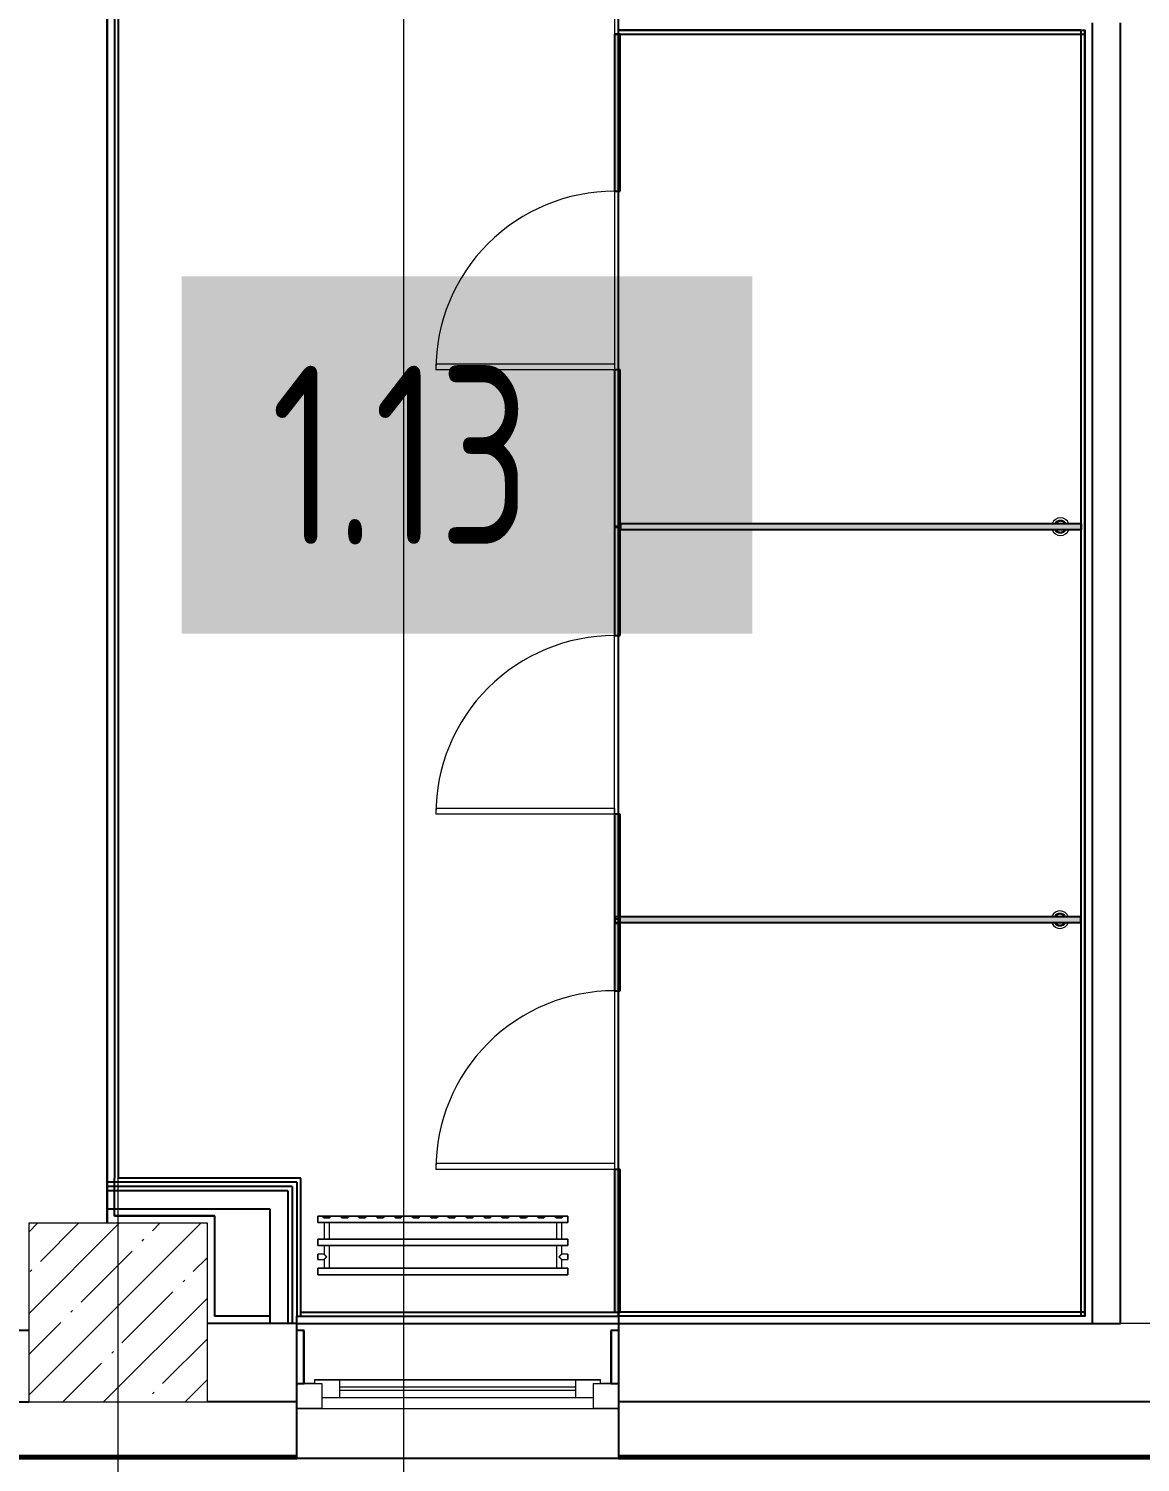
# Model space of a CAD drawing. Header units: millimetres. Extents: x 3914 to 443608, y -156176 to 78197.
# Drawn here: x 91667 to 94777, y -146382 to -142369 of the extents above; entities that cross this region are included whole.
import ezdxf

# ---------------------------------------------------------------- set-up
doc = ezdxf.new("R2010")
doc.units = ezdxf.units.MM
for name, color, linetype, lineweight in [('A-DOOR-1', 7, 'Continuous', 5), ('A-FLOR', 7, 'Continuous', 9), ('A-GENM', 7, 'Continuous', 9), ('A-GENM-1', 7, 'Continuous', 25), ('A-GLAZ', 7, 'Continuous', 9), ('A-GLAZ-1', 7, 'Continuous', 5), ('S-COLS-1', 7, 'Continuous', 5), ('Оси', 7, 'Continuous', 9)]:
    doc.layers.add(name, color=color, linetype=linetype, lineweight=lineweight)
doc.layers.add('M-EQPM-1', color=7, linetype='Continuous', lineweight=9, true_color=0xb2b2b2)
doc.styles.add('СПДС', font='ГОСТ тип А.ttf', dxfattribs={"width": 0.9})

# ---------------------------------------------------------------- blocks, each defined once
blk = doc.blocks.new('BSC_Колонна _Прямоугольная - 500х500-V12-Объем проектирования 1 этажа')
at = {"layer": 'S-COLS-1'}
h = blk.add_hatch(dxfattribs=at)
h.set_pattern_fill('FP_16', color=256, style=0, pattern_type=2)
h.set_pattern_definition([(45, (-65660, -150), (-114.04925, 114.04925), []), (45, (-65545.95, -150), (-114.04925, 114.04925), [201.613, -40.323, 6.706, -33.617])])
h.paths.add_polyline_path([(-250, -250), (250, -250), (250, 250), (-250, 250), (-250, -157.3)])
for p, q in [((250, 250), (-250, 250)), ((-250, 250), (-250, -250)), ((250, -250), (250, 250)), ((-250, -250), (250, -250))]:
    blk.add_line(p, q, dxfattribs=at)
blk = doc.blocks.new('120_Окно_СКБ_1Ст - 120_Окно_СКБ_1Ст 900х2500_h_-20664874-Объем проектирования 1 этажа')
at = {"layer": 'A-GLAZ'}
for p, q in [((-450, -127), (-450, -57)), ((-450, -57), (-380, -57)), ((-380, -57), (-380, -127)), ((380, -127), (380, -57)), ((380, -57), (450, -57)), ((450, -57), (450, -127)), ((380, -87), (-380, -87)), ((-380, -87), (-380, -127)), ((-330, -137), (-330, -87)), ((330, -137), (330, -87)), ((380, -127), (380, -87)), ((-380, -127), (-450, -127)), ((-380, -127), (-400, -127)), ((-400, -127), (-400, -137)), ((-400, -137), (400, -137)), ((400, -137), (-400, -137)), ((450, -127), (380, -127)), ((400, -127), (380, -127)), ((400, -137), (400, -127))]:
    blk.add_line(p, q, dxfattribs=at)
at = {"layer": 'A-GLAZ-1'}
for p, q in [((450, -57), (-450, -57)), ((-330, -107), (330, -107)), ((330, -117), (-330, -117)), ((-430, -127), (-400, -127)), ((400, -127), (430, -127))]:
    blk.add_line(p, q, dxfattribs=at)
blk = doc.blocks.new('131_Сантехническая перегородка_Дверь_ поз_4 - СД-1-30830986-Объем проектирования 1 этажа')
at = {"layer": 'A-GENM'}
for points in [[(-190, -8), (250, -8), (250, 8), (-190, 8)], [(750, 8), (750, -8), (1190, -8), (1190, 8), (1163.7, 8)]]:
    blk.add_hatch(color=256, dxfattribs=at).paths.add_polyline_path(points)
at = {"layer": 'A-DOOR-1'}
for p, q in [((266, 508), (250, 508)), ((250, 8), (250, 508)), ((266, 8), (266, 508)), ((266, 8), (250, 8))]:
    blk.add_line(p, q, dxfattribs=at)
blk.add_arc((250, 8), 500, 360, 90, dxfattribs=at)
at = {"layer": 'A-GENM-1'}
for p, q in [((250, 8), (-190, 8)), ((-190, 8), (-190, -8)), ((250, -8), (250, 8)), ((1190, 8), (750, 8)), ((750, 8), (750, -8)), ((1190, -8), (1190, 8)), ((-190, -8), (250, -8)), ((750, -8), (1190, -8))]:
    blk.add_line(p, q, dxfattribs=at)
blk = doc.blocks.new('131_Сантехническая перегородка_Дверь - СД-1-30819167-Объем проектирования 1 этажа')
at = {"layer": 'A-GENM'}
for points in [[(0, 8), (2, 7.5), (18, 7.5), (18, -8), (305.2, -8), (305.2, 8)], [(805.2, 8), (805.2, -8), (1109, -8), (1109, 8), (872.7, 8)]]:
    blk.add_hatch(color=256, dxfattribs=at).paths.add_polyline_path(points)
at = {"layer": 'A-DOOR-1'}
for p, q in [((321.2, 508), (305.2, 508)), ((305.2, 8), (305.2, 508)), ((321.2, 8), (321.2, 508)), ((321.2, 8), (305.2, 8))]:
    blk.add_line(p, q, dxfattribs=at)
blk.add_arc((305.2, 8), 500, 360, 90, dxfattribs=at)
at = {"layer": 'A-GENM-1'}
for p, q in [((305.2, 8), (0, 8)), ((0, 8), (0, -8)), ((305.2, -8), (305.2, 8)), ((1110.4, 8), (805.2, 8)), ((805.2, 8), (805.2, -8)), ((1110.4, -8), (1110.4, 8)), ((0, -8), (305.2, -8)), ((805.2, -8), (1110.4, -8))]:
    blk.add_line(p, q, dxfattribs=at)
blk = doc.blocks.new('131_Сантехническая перегородка - СП-4-30819166-Объем проектирования 1 этажа')
at = {"layer": 'A-GENM'}
blk.add_hatch(color=256, dxfattribs=at).paths.add_polyline_path([(637, 8), (41.3, 8), (41.3, -8), (1330, -8), (1330, 8)])
at = {"layer": 'A-GENM', "flags": 128}
for points in [[(111.4, 8), (111, 8.5), (110.7, 9), (110.3, 9.5), (109.9, 9.9), (109.5, 10.4), (109.1, 10.8), (108.6, 11.2), (108.2, 11.6), (107.7, 12), (107.2, 12.3), (106.7, 12.7), (106.2, 13), (105.7, 13.3), (105.2, 13.6), (104.6, 13.8), (104, 14), (103.5, 14.3), (102.9, 14.4), (102.3, 14.6), (101.7, 14.7), (101.1, 14.9), (100.6, 14.9), (100, 15), (99.4, 15.1), (98.7, 15.1), (98.1, 15.1), (97.5, 15), (96.9, 15), (96.3, 14.9), (95.8, 14.8), (95.2, 14.7), (94.6, 14.5), (94, 14.4), (93.4, 14.2), (92.9, 13.9), (92.3, 13.7), (91.8, 13.4), (91.2, 13.2), (90.7, 12.9), (90.2, 12.5), (89.7, 12.2), (89.2, 11.8), (88.8, 11.4), (88.3, 11), (87.9, 10.6), (87.5, 10.2), (87.1, 9.7), (86.7, 9.3), (86.3, 8.8), (86, 8.3), (85.8, 8)], [(85.8, -8), (86.1, -8.5), (86.5, -9), (86.9, -9.5), (87.2, -9.9), (87.6, -10.4), (88.1, -10.8), (88.5, -11.2), (89, -11.6), (89.4, -12), (89.9, -12.3), (90.4, -12.7), (90.9, -13), (91.5, -13.3), (92, -13.6), (92.6, -13.8), (93.1, -14), (93.7, -14.3), (94.3, -14.4), (94.8, -14.6), (95.4, -14.7), (96, -14.9), (96.6, -14.9), (97.2, -15), (97.8, -15.1), (98.4, -15.1), (99, -15.1), (99.6, -15), (100.2, -15), (100.8, -14.9), (101.4, -14.8), (102, -14.7), (102.6, -14.5), (103.2, -14.4), (103.7, -14.2), (104.3, -13.9), (104.8, -13.7), (105.4, -13.4), (105.9, -13.2), (106.4, -12.9), (106.9, -12.5), (107.4, -12.2), (107.9, -11.8), (108.4, -11.4), (108.8, -11), (109.3, -10.6), (109.7, -10.2), (110.1, -9.7), (110.5, -9.3), (110.8, -8.8), (111.2, -8.3), (111.4, -8)]]:
    blk.add_lwpolyline(points, dxfattribs=at)
at = {"layer": 'A-GENM'}
for radius, start, end in [(24.6, 19.9113, 160.0887), (17.6, 28.9731, 151.0269), (15.1, 33.7811, 146.2189), (24.6, 199.9113, 340.0887), (17.6, 208.9731, 331.0269), (15.1, 213.7811, 326.2189)]:
    blk.add_arc((98.6, 0), radius, start, end, dxfattribs=at)
at = {"layer": 'A-GENM-1'}
for p, q in [((1330, 8), (39.9, 8)), ((39.9, 8), (39.9, -8)), ((1330, -8), (1330, 8)), ((39.9, -8), (1330, -8))]:
    blk.add_line(p, q, dxfattribs=at)
blk = doc.blocks.new('131_Сантехническая перегородка - СП-4-29831414-Объем проектирования 1 этажа')
at = {"layer": 'A-GENM'}
blk.add_hatch(color=256, dxfattribs=at).paths.add_polyline_path([(621.2, 8), (25.5, 8), (25.5, -8), (1330, -8), (1330, 8)])
at = {"layer": 'A-GENM', "flags": 128}
for points in [[(97, 8), (96.7, 8.5), (96.3, 9), (95.9, 9.5), (95.5, 9.9), (95.1, 10.4), (94.7, 10.8), (94.3, 11.2), (93.8, 11.6), (93.3, 12), (92.9, 12.3), (92.4, 12.7), (91.8, 13), (91.3, 13.3), (90.8, 13.6), (90.2, 13.8), (89.7, 14), (89.1, 14.3), (88.5, 14.4), (88, 14.6), (87.4, 14.7), (86.8, 14.9), (86.2, 14.9), (85.6, 15), (85, 15.1), (84.4, 15.1), (83.8, 15.1), (83.2, 15), (82.6, 15), (82, 14.9), (81.4, 14.8), (80.8, 14.7), (80.2, 14.5), (79.6, 14.4), (79.1, 14.2), (78.5, 13.9), (77.9, 13.7), (77.4, 13.4), (76.9, 13.2), (76.4, 12.9), (75.8, 12.5), (75.3, 12.2), (74.9, 11.8), (74.4, 11.4), (74, 11), (73.5, 10.6), (73.1, 10.2), (72.7, 9.7), (72.3, 9.3), (72, 8.8), (71.6, 8.3), (71.4, 8)], [(71.4, -8), (71.8, -8.5), (72.1, -9), (72.5, -9.5), (72.9, -9.9), (73.3, -10.4), (73.7, -10.8), (74.1, -11.2), (74.6, -11.6), (75.1, -12), (75.6, -12.3), (76.1, -12.7), (76.6, -13), (77.1, -13.3), (77.6, -13.6), (78.2, -13.8), (78.7, -14), (79.3, -14.3), (79.9, -14.4), (80.5, -14.6), (81.1, -14.7), (81.6, -14.9), (82.2, -14.9), (82.8, -15), (83.4, -15.1), (84, -15.1), (84.6, -15.1), (85.2, -15), (85.8, -15), (86.4, -14.9), (87, -14.8), (87.6, -14.7), (88.2, -14.5), (88.8, -14.4), (89.4, -14.2), (89.9, -13.9), (90.5, -13.7), (91, -13.4), (91.6, -13.2), (92.1, -12.9), (92.6, -12.5), (93.1, -12.2), (93.6, -11.8), (94, -11.4), (94.5, -11), (94.9, -10.6), (95.3, -10.2), (95.7, -9.7), (96.1, -9.3), (96.5, -8.8), (96.8, -8.3), (97, -8)]]:
    blk.add_lwpolyline(points, dxfattribs=at)
at = {"layer": 'A-GENM'}
for radius, start, end in [(24.6, 25.6894, 160.0887), (17.6, 28.9731, 151.0269), (15.1, 33.7811, 146.2189), (24.6, 199.9113, 334.3106), (17.6, 208.9731, 331.0269), (15.1, 213.7811, 326.2189)]:
    blk.add_arc((84.2, 0), radius, start, end, dxfattribs=at)
at = {"layer": 'A-GENM-1'}
for p, q in [((1330, 8), (25.5, 8)), ((25.5, 8), (25.5, -8)), ((1330, -8), (1330, 8)), ((25.5, -8), (1330, -8))]:
    blk.add_line(p, q, dxfattribs=at)
blk = doc.blocks.new('radiator_prado_classic_z_tip_30_po exemplyaru - Classic Z Тип 30-500-V230-Объем проектирования 1 этажа')
at = {"layer": 'M-EQPM-1'}
for p, q in [((0, 228), (0, 210)), ((700, 228), (0, 228)), ((0, 210), (0, 228)), ((0, 228), (12.5, 228)), ((0, 210), (700, 210)), ((17.8, 210), (0, 210)), ((12.5, 228), (37.5, 228)), ((37.5, 228), (12.5, 228)), ((12.5, 228), (37.5, 228)), ((12.5, 228), (17.5, 223)), ((12.5, 228), (17.5, 223)), ((32.5, 223), (17.5, 223)), ((17.5, 223), (32.5, 223)), ((17.5, 210), (17.5, 164)), ((17.5, 210), (17.5, 164)), ((17.8, 210), (17.5, 210)), ((17.5, 210), (17.8, 210)), ((17.8, 210), (17.5, 210)), ((17.5, 210), (32.5, 210)), ((32.2, 210), (17.8, 210)), ((17.8, 210), (32.2, 210)), ((32.2, 210), (17.8, 210)), ((32.5, 210), (32.2, 210)), ((32.2, 210), (32.5, 210)), ((32.5, 210), (32.2, 210)), ((667.8, 210), (32.2, 210)), ((32.5, 223), (37.5, 228)), ((37.5, 228), (32.5, 223)), ((32.5, 164), (32.5, 210)), ((32.5, 164), (32.5, 210)), ((37.5, 228), (62.5, 228)), ((62.5, 228), (87.5, 228)), ((87.5, 228), (62.5, 228)), ((62.5, 228), (87.5, 228)), ((62.5, 228), (67.5, 223)), ((62.5, 228), (67.5, 223)), ((82.5, 223), (67.5, 223)), ((67.5, 223), (82.5, 223)), ((82.5, 223), (87.5, 228)), ((87.5, 228), (82.5, 223)), ((87.5, 228), (112.5, 228)), ((112.5, 228), (137.5, 228)), ((137.5, 228), (112.5, 228)), ((112.5, 228), (137.5, 228)), ((112.5, 228), (117.5, 223)), ((112.5, 228), (117.5, 223)), ((132.5, 223), (117.5, 223)), ((117.5, 223), (132.5, 223)), ((132.5, 223), (137.5, 228)), ((137.5, 228), (132.5, 223)), ((137.5, 228), (162.5, 228)), ((162.5, 228), (187.5, 228)), ((187.5, 228), (162.5, 228)), ((162.5, 228), (187.5, 228)), ((162.5, 228), (167.5, 223)), ((162.5, 228), (167.5, 223)), ((182.5, 223), (167.5, 223)), ((167.5, 223), (182.5, 223)), ((182.5, 223), (187.5, 228)), ((187.5, 228), (182.5, 223)), ((187.5, 228), (212.5, 228)), ((212.5, 228), (237.5, 228)), ((237.5, 228), (212.5, 228)), ((212.5, 228), (237.5, 228)), ((212.5, 228), (217.5, 223)), ((212.5, 228), (217.5, 223)), ((232.5, 223), (217.5, 223)), ((217.5, 223), (232.5, 223)), ((232.5, 223), (237.5, 228)), ((237.5, 228), (232.5, 223)), ((237.5, 228), (262.5, 228)), ((262.5, 228), (287.5, 228)), ((287.5, 228), (262.5, 228)), ((262.5, 228), (287.5, 228)), ((262.5, 228), (267.5, 223)), ((262.5, 228), (267.5, 223)), ((282.5, 223), (267.5, 223)), ((267.5, 223), (282.5, 223)), ((282.5, 223), (287.5, 228)), ((287.5, 228), (282.5, 223)), ((287.5, 228), (312.5, 228)), ((312.5, 228), (337.5, 228)), ((337.5, 228), (312.5, 228)), ((312.5, 228), (337.5, 228)), ((312.5, 228), (317.5, 223)), ((312.5, 228), (317.5, 223)), ((332.5, 223), (317.5, 223)), ((317.5, 223), (332.5, 223)), ((332.5, 223), (337.5, 228)), ((337.5, 228), (332.5, 223)), ((337.5, 228), (362.5, 228)), ((362.5, 228), (387.5, 228)), ((387.5, 228), (362.5, 228)), ((362.5, 228), (387.5, 228)), ((362.5, 228), (367.5, 223)), ((362.5, 228), (367.5, 223)), ((382.5, 223), (367.5, 223)), ((367.5, 223), (382.5, 223)), ((382.5, 223), (387.5, 228)), ((387.5, 228), (382.5, 223)), ((387.5, 228), (412.5, 228)), ((412.5, 228), (437.5, 228)), ((437.5, 228), (412.5, 228)), ((412.5, 228), (437.5, 228)), ((412.5, 228), (417.5, 223)), ((412.5, 228), (417.5, 223)), ((432.5, 223), (417.5, 223)), ((417.5, 223), (432.5, 223)), ((432.5, 223), (437.5, 228)), ((437.5, 228), (432.5, 223)), ((437.5, 228), (462.5, 228)), ((462.5, 228), (487.5, 228)), ((487.5, 228), (462.5, 228)), ((462.5, 228), (487.5, 228)), ((462.5, 228), (467.5, 223)), ((462.5, 228), (467.5, 223)), ((482.5, 223), (467.5, 223)), ((467.5, 223), (482.5, 223)), ((482.5, 223), (487.5, 228)), ((487.5, 228), (482.5, 223)), ((487.5, 228), (512.5, 228)), ((512.5, 228), (537.5, 228)), ((537.5, 228), (512.5, 228)), ((512.5, 228), (537.5, 228)), ((512.5, 228), (517.5, 223)), ((512.5, 228), (517.5, 223)), ((532.5, 223), (517.5, 223)), ((517.5, 223), (532.5, 223)), ((532.5, 223), (537.5, 228)), ((537.5, 228), (532.5, 223)), ((537.5, 228), (562.5, 228)), ((562.5, 228), (587.5, 228)), ((587.5, 228), (562.5, 228)), ((562.5, 228), (587.5, 228)), ((562.5, 228), (567.5, 223)), ((562.5, 228), (567.5, 223)), ((582.5, 223), (567.5, 223)), ((567.5, 223), (582.5, 223)), ((582.5, 223), (587.5, 228)), ((587.5, 228), (582.5, 223)), ((587.5, 228), (612.5, 228)), ((612.5, 228), (637.5, 228)), ((637.5, 228), (612.5, 228)), ((612.5, 228), (637.5, 228)), ((612.5, 228), (617.5, 223)), ((617.5, 223), (612.5, 228)), ((632.5, 223), (617.5, 223)), ((617.5, 223), (632.5, 223)), ((632.5, 223), (637.5, 228)), ((637.5, 228), (632.5, 223)), ((637.5, 228), (662.5, 228)), ((662.5, 228), (687.5, 228)), ((687.5, 228), (662.5, 228)), ((662.5, 228), (687.5, 228)), ((662.5, 228), (667.5, 223)), ((662.5, 228), (667.5, 223)), ((682.5, 223), (667.5, 223)), ((667.5, 223), (682.5, 223)), ((667.5, 210), (667.5, 164)), ((667.5, 210), (667.5, 164)), ((667.8, 210), (667.5, 210)), ((667.5, 210), (682.5, 210)), ((667.8, 210), (667.5, 210)), ((667.5, 210), (667.8, 210)), ((682.2, 210), (667.8, 210)), ((682.2, 210), (667.8, 210)), ((667.8, 210), (682.2, 210)), ((682.5, 210), (682.2, 210)), ((682.5, 210), (682.2, 210)), ((682.2, 210), (682.5, 210)), ((700, 210), (682.2, 210)), ((682.5, 223), (687.5, 228)), ((687.5, 228), (682.5, 223)), ((682.5, 164), (682.5, 210)), ((682.5, 164), (682.5, 210)), ((687.5, 228), (700, 228)), ((700, 210), (700, 228)), ((700, 228), (700, 210)), ((700, 164), (0, 164)), ((0, 164), (0, 146)), ((0, 146), (0, 164)), ((0, 164), (17.8, 164)), ((17.8, 164), (17.5, 164)), ((17.5, 164), (17.8, 164)), ((17.8, 164), (17.5, 164)), ((17.5, 164), (32.5, 164)), ((32.2, 164), (17.8, 164)), ((17.8, 164), (32.2, 164)), ((32.2, 164), (17.8, 164)), ((32.5, 164), (32.2, 164)), ((32.2, 164), (32.5, 164)), ((32.5, 164), (32.2, 164)), ((32.2, 164), (667.8, 164)), ((667.8, 164), (667.5, 164)), ((667.5, 164), (682.5, 164)), ((667.8, 164), (667.5, 164)), ((667.5, 164), (667.8, 164)), ((682.2, 164), (667.8, 164)), ((682.2, 164), (667.8, 164)), ((667.8, 164), (682.2, 164)), ((682.5, 164), (682.2, 164)), ((682.5, 164), (682.2, 164)), ((682.2, 164), (682.5, 164)), ((682.2, 164), (700, 164)), ((700, 146), (700, 164)), ((700, 164), (700, 146)), ((0, 146), (700, 146)), ((18.5, 146), (0, 146)), ((17.5, 121.5), (0, 121.5)), ((17.5, 121.5), (0, 121.5)), ((0, 121.5), (0, 120.5)), ((0, 106.5), (0, 121.5)), ((0, 120.5), (0, 107.5)), ((0, 120.5), (0, 119.3)), ((0, 114), (0, 120.5)), ((0, 120.5), (0, 120.5)), ((17.5, 146), (17.5, 121.5)), ((17.5, 146), (17.5, 121.5)), ((17.5, 146), (18.5, 146)), ((18.5, 146), (17.5, 146)), ((17.5, 146), (18.5, 146)), ((32.5, 146), (17.5, 146)), ((18.5, 146), (32.2, 146)), ((32.2, 146), (18.5, 146)), ((18.5, 146), (32.2, 146)), ((32.2, 146), (32.5, 146)), ((32.5, 146), (32.2, 146)), ((32.2, 146), (32.5, 146)), ((667.8, 146), (32.2, 146)), ((32.5, 82), (32.5, 146)), ((32.5, 82), (32.5, 146)), ((667.5, 146), (667.5, 82)), ((667.5, 146), (667.5, 82)), ((667.5, 146), (667.8, 146)), ((682.5, 146), (667.5, 146)), ((667.5, 146), (667.8, 146)), ((667.8, 146), (667.5, 146)), ((667.8, 146), (681.5, 146)), ((667.8, 146), (681.5, 146)), ((681.5, 146), (667.8, 146)), ((681.5, 146), (682.5, 146)), ((681.5, 146), (682.5, 146)), ((682.5, 146), (681.5, 146)), ((700, 146), (681.5, 146)), ((682.5, 121.5), (682.5, 146)), ((682.5, 121.5), (682.5, 146)), ((700, 121.5), (682.5, 121.5)), ((700, 121.5), (682.5, 121.5)), ((700, 121.5), (700, 106.5)), ((700, 120.5), (700, 121.5)), ((700, 121.5), (700, 120.5)), ((700, 120.5), (700, 121.5)), ((700, 107.5), (700, 120.5)), ((700, 120.5), (700, 107.5)), ((700, 107.5), (700, 120.5)), ((0, 119.3), (0, 117.8)), ((0, 117.8), (0, 114)), ((0, 114), (0, 110.3)), ((0, 107.5), (0, 114)), ((0, 110.3), (0, 108.7)), ((0, 108.7), (0, 107.5)), ((0, 107.5), (0, 106.5)), ((0, 107.5), (0, 107.5)), ((0, 106.5), (17.5, 106.5)), ((0, 106.5), (17.5, 106.5)), ((700, 82), (0, 82)), ((0, 82), (0, 64)), ((0, 64), (0, 82)), ((0, 82), (18.5, 82)), ((17.5, 106.5), (17.5, 82)), ((17.5, 106.5), (17.5, 82)), ((18.5, 82), (17.5, 82)), ((17.5, 82), (18.5, 82)), ((18.5, 82), (17.5, 82)), ((17.5, 82), (32.5, 82)), ((32.2, 82), (18.5, 82)), ((18.5, 82), (32.2, 82)), ((32.2, 82), (18.5, 82)), ((32.5, 82), (32.2, 82)), ((32.2, 82), (32.5, 82)), ((32.5, 82), (32.2, 82)), ((32.2, 82), (667.8, 82)), ((667.8, 82), (667.5, 82)), ((667.5, 82), (682.5, 82)), ((667.8, 82), (667.5, 82)), ((667.5, 82), (667.8, 82)), ((681.5, 82), (667.8, 82)), ((681.5, 82), (667.8, 82)), ((667.8, 82), (681.5, 82)), ((682.5, 82), (681.5, 82)), ((682.5, 82), (681.5, 82)), ((681.5, 82), (682.5, 82)), ((681.5, 82), (700, 82)), ((682.5, 82), (682.5, 106.5)), ((682.5, 106.5), (700, 106.5)), ((682.5, 82), (682.5, 106.5)), ((682.5, 106.5), (700, 106.5)), ((700, 106.5), (700, 107.5)), ((700, 107.5), (700, 106.5)), ((700, 106.5), (700, 107.5)), ((700, 64), (700, 82)), ((700, 82), (700, 64)), ((700, 64), (0, 64)), ((0, 64), (700, 64))]:
    blk.add_line(p, q, dxfattribs=at)
for points, knots in [([(18.5, 120.5), (18.4, 120.6), (18.3, 120.7), (18.1, 120.9), (17.9, 121.1), (17.8, 121.2), (17.7, 121.3), (17.5, 121.5), (17.5, 121.5), (17.5, 121.5)], [0.7142857, 0.7142857, 0.7142857, 0.7142857, 0.75, 0.7857143, 0.8214286, 0.8571429, 0.8928571, 0.9285714, 1, 1, 1, 1]), ([(17.5, 121.5), (17.5, 121.5), (17.5, 121.5), (17.7, 121.3), (17.8, 121.2), (17.9, 121.1), (18.1, 120.9), (18.3, 120.7), (18.4, 120.6), (18.5, 120.5)], [0, 0, 0, 0, 0.0714286, 0.1071429, 0.1428571, 0.1785714, 0.2142857, 0.25, 0.2857143, 0.2857143, 0.2857143, 0.2857143]), ([(17.5, 121.5), (17.5, 121.5), (17.5, 121.5), (17.7, 121.3), (17.8, 121.2), (17.9, 121.1), (18.1, 120.9), (18.3, 120.7), (18.4, 120.6), (18.5, 120.5)], [0, 0, 0, 0, 0.0714286, 0.1071429, 0.1428571, 0.1785714, 0.2142857, 0.25, 0.2857143, 0.2857143, 0.2857143, 0.2857143]), ([(25, 114), (24.5, 114.5), (23.6, 115.4), (22.4, 116.6), (21.6, 117.4), (21.1, 117.9), (20.8, 118.2), (20.5, 118.5), (20.2, 118.8), (19.8, 119.1), (19.6, 119.4), (19.3, 119.7), (19, 120), (18.7, 120.3), (18.5, 120.5), (18.3, 120.7), (18.1, 120.9), (17.9, 121.1), (17.8, 121.2), (17.7, 121.3), (17.5, 121.5), (17.5, 121.5), (17.5, 121.5)], [0, 0, 0, 0, 0.142857, 0.285714, 0.357143, 0.392857, 0.428571, 0.464286, 0.5, 0.535714, 0.571429, 0.607143, 0.642857, 0.678571, 0.714286, 0.75, 0.785714, 0.821429, 0.857143, 0.892857, 0.928571, 1, 1, 1, 1]), ([(675, 114), (675.5, 114.5), (676.4, 115.4), (677.6, 116.6), (678.4, 117.4), (678.9, 117.9), (679.2, 118.2), (679.5, 118.5), (679.8, 118.8), (680.1, 119.2), (680.4, 119.4), (680.7, 119.7), (681, 120), (681.3, 120.3), (681.5, 120.5), (681.7, 120.7), (681.9, 120.9), (682.1, 121.1), (682.2, 121.2), (682.3, 121.3), (682.5, 121.5), (682.5, 121.5), (682.5, 121.5)], [0, 0, 0, 0, 0.142857, 0.285714, 0.357143, 0.392857, 0.428571, 0.464286, 0.5, 0.535714, 0.571429, 0.607143, 0.642857, 0.678571, 0.714286, 0.75, 0.785714, 0.821429, 0.857143, 0.892857, 0.928571, 1, 1, 1, 1]), ([(682.5, 121.5), (682.5, 121.5), (682.5, 121.5), (682.3, 121.3), (682.2, 121.2), (682.1, 121.1), (681.9, 120.9), (681.7, 120.7), (681.6, 120.6), (681.5, 120.5)], [0, 0, 0, 0, 0.0714286, 0.1071429, 0.1428571, 0.1785714, 0.2142857, 0.25, 0.2857143, 0.2857143, 0.2857143, 0.2857143]), ([(682.5, 121.5), (682.5, 121.5), (682.5, 121.5), (682.3, 121.3), (682.2, 121.2), (682.1, 121.1), (681.9, 120.9), (681.7, 120.7), (681.6, 120.6), (681.5, 120.5)], [0, 0, 0, 0, 0.0714286, 0.1071429, 0.1428571, 0.1785714, 0.2142857, 0.25, 0.2857143, 0.2857143, 0.2857143, 0.2857143]), ([(681.5, 120.5), (681.6, 120.6), (681.7, 120.7), (681.9, 120.9), (682.1, 121.1), (682.2, 121.2), (682.3, 121.3), (682.5, 121.5), (682.5, 121.5), (682.5, 121.5)], [0.7142857, 0.7142857, 0.7142857, 0.7142857, 0.75, 0.7857143, 0.8214286, 0.8571429, 0.8928571, 0.9285714, 1, 1, 1, 1]), ([(17.5, 106.5), (17.5, 106.5), (17.5, 106.5), (17.7, 106.7), (17.8, 106.8), (17.9, 106.9), (18.1, 107.1), (18.3, 107.3), (18.5, 107.5), (18.7, 107.7), (19, 108), (19.3, 108.3), (19.6, 108.6), (19.8, 108.9), (20.3, 109.3), (20.7, 109.7), (21.1, 110.1), (21.6, 110.6), (22.4, 111.4), (23.6, 112.6), (24.5, 113.5), (25, 114)], [0, 0, 0, 0, 0.071429, 0.107143, 0.142857, 0.178571, 0.214286, 0.25, 0.285714, 0.321429, 0.357143, 0.392857, 0.428571, 0.464286, 0.5, 0.571429, 0.607143, 0.642857, 0.714286, 0.857143, 1, 1, 1, 1]), ([(17.5, 106.5), (17.5, 106.5), (17.5, 106.5), (17.7, 106.7), (17.8, 106.8), (17.9, 106.9), (18.1, 107.1), (18.3, 107.3), (18.4, 107.4), (18.5, 107.5)], [0, 0, 0, 0, 0.0714286, 0.1071429, 0.1428571, 0.1785714, 0.2142857, 0.25, 0.2857143, 0.2857143, 0.2857143, 0.2857143]), ([(18.5, 107.5), (18.4, 107.4), (18.3, 107.3), (18.1, 107.1), (17.9, 106.9), (17.8, 106.8), (17.7, 106.7), (17.5, 106.5), (17.5, 106.5), (17.5, 106.5)], [0.7142857, 0.7142857, 0.7142857, 0.7142857, 0.75, 0.7857143, 0.8214286, 0.8571429, 0.8928571, 0.9285714, 1, 1, 1, 1]), ([(18.5, 107.5), (18.4, 107.4), (18.3, 107.3), (18.1, 107.1), (17.9, 106.9), (17.8, 106.8), (17.7, 106.7), (17.5, 106.5), (17.5, 106.5), (17.5, 106.5)], [0.7142857, 0.7142857, 0.7142857, 0.7142857, 0.75, 0.7857143, 0.8214286, 0.8571429, 0.8928571, 0.9285714, 1, 1, 1, 1]), ([(22.1, 116.9), (21.9, 117.1), (21.6, 117.4), (21.1, 117.9), (20.8, 118.2), (20.5, 118.5), (20.2, 118.8), (19.9, 119.2), (19.7, 119.3), (19.6, 119.4)], [0.2857143, 0.2857143, 0.2857143, 0.2857143, 0.3571429, 0.3928571, 0.4285714, 0.4642857, 0.5, 0.5357143, 0.5714286, 0.5714286, 0.5714286, 0.5714286]), ([(19.6, 119.4), (19.7, 119.3), (19.9, 119.2), (20.3, 118.7), (20.7, 118.3), (21.1, 117.9), (21.6, 117.4), (21.9, 117.1), (22.1, 116.9)], [0.4285714, 0.4285714, 0.4285714, 0.4285714, 0.4642857, 0.5, 0.5714286, 0.6071429, 0.6428571, 0.7142857, 0.7142857, 0.7142857, 0.7142857]), ([(19.6, 119.4), (19.7, 119.3), (19.8, 119.1), (20.3, 118.7), (20.7, 118.3), (21.1, 117.9), (21.6, 117.4), (21.9, 117.1), (22.1, 116.9)], [0.4285714, 0.4285714, 0.4285714, 0.4285714, 0.4642857, 0.5, 0.5714286, 0.6071429, 0.6428571, 0.7142857, 0.7142857, 0.7142857, 0.7142857]), ([(19.6, 108.6), (19.7, 108.7), (19.9, 108.8), (20.3, 109.3), (20.7, 109.7), (21.1, 110.1), (21.6, 110.6), (21.9, 110.9), (22.1, 111.1)], [0.4285714, 0.4285714, 0.4285714, 0.4285714, 0.4642857, 0.5, 0.5714286, 0.6071429, 0.6428571, 0.7142857, 0.7142857, 0.7142857, 0.7142857]), ([(22.1, 111.1), (21.9, 110.9), (21.6, 110.6), (21.1, 110.1), (20.8, 109.8), (20.5, 109.5), (20.2, 109.2), (19.9, 108.8), (19.7, 108.7), (19.6, 108.6)], [0.2857143, 0.2857143, 0.2857143, 0.2857143, 0.3571429, 0.3928571, 0.4285714, 0.4642857, 0.5, 0.5357143, 0.5714286, 0.5714286, 0.5714286, 0.5714286]), ([(22.1, 111.1), (21.9, 110.9), (21.6, 110.6), (21.1, 110.1), (20.8, 109.8), (20.5, 109.5), (20.2, 109.2), (19.8, 108.9), (19.7, 108.7), (19.6, 108.6)], [0.2857143, 0.2857143, 0.2857143, 0.2857143, 0.3571429, 0.3928571, 0.4285714, 0.4642857, 0.5, 0.5357143, 0.5714286, 0.5714286, 0.5714286, 0.5714286]), ([(682.5, 106.5), (682.5, 106.5), (682.5, 106.5), (682.3, 106.7), (682.2, 106.8), (682.1, 106.9), (681.9, 107.1), (681.7, 107.3), (681.5, 107.5), (681.3, 107.7), (681, 108), (680.7, 108.3), (680.4, 108.6), (680.1, 108.8), (679.7, 109.3), (679.3, 109.7), (678.9, 110.1), (678.4, 110.6), (677.6, 111.4), (676.4, 112.6), (675.5, 113.5), (675, 114)], [0, 0, 0, 0, 0.071429, 0.107143, 0.142857, 0.178571, 0.214286, 0.25, 0.285714, 0.321429, 0.357143, 0.392857, 0.428571, 0.464286, 0.5, 0.571429, 0.607143, 0.642857, 0.714286, 0.857143, 1, 1, 1, 1]), ([(680.4, 119.4), (680.3, 119.3), (680.1, 119.2), (679.7, 118.7), (679.3, 118.3), (678.9, 117.9), (678.4, 117.4), (678.1, 117.1), (677.9, 116.9)], [0.4285714, 0.4285714, 0.4285714, 0.4285714, 0.4642857, 0.5, 0.5714286, 0.6071429, 0.6428571, 0.7142857, 0.7142857, 0.7142857, 0.7142857]), ([(677.9, 116.9), (678.1, 117.1), (678.4, 117.4), (678.9, 117.9), (679.2, 118.2), (679.5, 118.5), (679.8, 118.8), (680.1, 119.2), (680.3, 119.3), (680.4, 119.4)], [0.2857143, 0.2857143, 0.2857143, 0.2857143, 0.3571429, 0.3928571, 0.4285714, 0.4642857, 0.5, 0.5357143, 0.5714286, 0.5714286, 0.5714286, 0.5714286]), ([(679.2, 118.2), (679.1, 118.1), (678.9, 117.9), (678.4, 117.4), (678.1, 117.1), (677.9, 116.9)], [0.5714286, 0.5714286, 0.5714286, 0.5714286, 0.6071429, 0.6428571, 0.7142857, 0.7142857, 0.7142857, 0.7142857]), ([(677.9, 111.1), (678.1, 110.9), (678.4, 110.6), (678.9, 110.1), (679.2, 109.8), (679.5, 109.5), (679.8, 109.2), (680.1, 108.8), (680.3, 108.7), (680.4, 108.6)], [0.2857143, 0.2857143, 0.2857143, 0.2857143, 0.3571429, 0.3928571, 0.4285714, 0.4642857, 0.5, 0.5357143, 0.5714286, 0.5714286, 0.5714286, 0.5714286]), ([(677.9, 111.1), (678.1, 110.9), (678.4, 110.6), (678.9, 110.1), (679.1, 109.9), (679.2, 109.8)], [0.2857143, 0.2857143, 0.2857143, 0.2857143, 0.3571429, 0.3928571, 0.4285714, 0.4285714, 0.4285714, 0.4285714]), ([(680.4, 108.6), (680.3, 108.7), (680.1, 108.8), (679.7, 109.3), (679.3, 109.7), (678.9, 110.1), (678.4, 110.6), (678.1, 110.9), (677.9, 111.1)], [0.4285714, 0.4285714, 0.4285714, 0.4285714, 0.4642857, 0.5, 0.5714286, 0.6071429, 0.6428571, 0.7142857, 0.7142857, 0.7142857, 0.7142857]), ([(680.4, 119.4), (680.3, 119.3), (680.1, 119.2), (679.7, 118.7), (679.4, 118.4), (679.2, 118.2)], [0.4285714, 0.4285714, 0.4285714, 0.4285714, 0.4642857, 0.5, 0.5714286, 0.5714286, 0.5714286, 0.5714286]), ([(681.5, 107.5), (681.6, 107.4), (681.7, 107.3), (681.9, 107.1), (682.1, 106.9), (682.2, 106.8), (682.3, 106.7), (682.5, 106.5), (682.5, 106.5), (682.5, 106.5)], [0.7142857, 0.7142857, 0.7142857, 0.7142857, 0.75, 0.7857143, 0.8214286, 0.8571429, 0.8928571, 0.9285714, 1, 1, 1, 1]), ([(681.5, 107.5), (681.6, 107.4), (681.7, 107.3), (681.9, 107.1), (682.1, 106.9), (682.2, 106.8), (682.3, 106.7), (682.5, 106.5), (682.5, 106.5), (682.5, 106.5)], [0.7142857, 0.7142857, 0.7142857, 0.7142857, 0.75, 0.7857143, 0.8214286, 0.8571429, 0.8928571, 0.9285714, 1, 1, 1, 1]), ([(682.5, 106.5), (682.5, 106.5), (682.5, 106.5), (682.3, 106.7), (682.2, 106.8), (682.1, 106.9), (681.9, 107.1), (681.7, 107.3), (681.6, 107.4), (681.5, 107.5)], [0, 0, 0, 0, 0.0714286, 0.1071429, 0.1428571, 0.1785714, 0.2142857, 0.25, 0.2857143, 0.2857143, 0.2857143, 0.2857143])]:
    blk.add_open_spline(points, degree=3, knots=knots, dxfattribs=at)
for points in [[(19.6, 119.4), (19.5, 119.5), (19.3, 119.7), (19, 120), (18.7, 120.3), (18.6, 120.4), (18.5, 120.5)], [(18.5, 120.5), (18.6, 120.4), (18.7, 120.3), (19, 120), (19.3, 119.7), (19.5, 119.5), (19.6, 119.4)], [(18.5, 120.5), (18.6, 120.4), (18.7, 120.3), (19, 120), (19.3, 119.7), (19.5, 119.5), (19.6, 119.4)], [(681.5, 120.5), (681.4, 120.4), (681.3, 120.3), (681, 120), (680.7, 119.7), (680.5, 119.5), (680.4, 119.4)], [(681.5, 120.5), (681.4, 120.4), (681.3, 120.3), (681, 120), (680.7, 119.7), (680.5, 119.5), (680.4, 119.4)], [(680.4, 119.4), (680.5, 119.5), (680.7, 119.7), (681, 120), (681.3, 120.3), (681.4, 120.4), (681.5, 120.5)], [(18.5, 107.5), (18.6, 107.6), (18.7, 107.7), (19, 108), (19.3, 108.3), (19.5, 108.5), (19.6, 108.6)], [(19.6, 108.6), (19.5, 108.5), (19.3, 108.3), (19, 108), (18.7, 107.7), (18.6, 107.6), (18.5, 107.5)], [(19.6, 108.6), (19.5, 108.5), (19.3, 108.3), (19, 108), (18.7, 107.7), (18.6, 107.6), (18.5, 107.5)], [(25, 114), (24.5, 114.5), (23.6, 115.4), (22.6, 116.4), (22.1, 116.9)], [(22.1, 116.9), (22.6, 116.4), (23.6, 115.4), (24.5, 114.5), (25, 114)], [(22.1, 116.9), (22.6, 116.4), (23.6, 115.4), (24.5, 114.5), (25, 114)], [(22.1, 111.1), (22.6, 111.6), (23.6, 112.6), (24.5, 113.5), (25, 114)], [(25, 114), (24.5, 113.5), (23.6, 112.6), (22.6, 111.6), (22.1, 111.1)], [(25, 114), (24.5, 113.5), (23.6, 112.6), (22.6, 111.6), (22.1, 111.1)], [(677.9, 116.9), (677.4, 116.4), (676.4, 115.4), (675.5, 114.5), (675, 114)], [(677.9, 116.9), (677.4, 116.4), (676.4, 115.4), (675.5, 114.5), (675, 114)], [(675, 114), (675.5, 114.5), (676.4, 115.4), (677.4, 116.4), (677.9, 116.9)], [(675, 114), (675.5, 113.5), (676.4, 112.6), (677.4, 111.6), (677.9, 111.1)], [(675, 114), (675.5, 113.5), (676.4, 112.6), (677.4, 111.6), (677.9, 111.1)], [(677.9, 111.1), (677.4, 111.6), (676.4, 112.6), (675.5, 113.5), (675, 114)], [(679.2, 109.8), (679.3, 109.7), (679.5, 109.5), (679.8, 109.2), (680.1, 108.8), (680.3, 108.7), (680.4, 108.6)], [(680.4, 108.6), (680.5, 108.5), (680.7, 108.3), (681, 108), (681.3, 107.7), (681.4, 107.6), (681.5, 107.5)], [(680.4, 108.6), (680.5, 108.5), (680.7, 108.3), (681, 108), (681.3, 107.7), (681.4, 107.6), (681.5, 107.5)], [(681.5, 107.5), (681.4, 107.6), (681.3, 107.7), (681, 108), (680.7, 108.3), (680.5, 108.5), (680.4, 108.6)]]:
    blk.add_open_spline(points, degree=3, dxfattribs=at)
blk = doc.blocks.new('131_Сантехническая перегородка_Дверь_сдвиг_ - СД-1-30823593-Объем проектирования 1 этажа')
at = {"layer": 'A-GENM'}
for points in [[(0, -3), (0, -8), (400, -8), (400, 8), (0, 8)], [(900, -8), (1089, -8), (1089, 8), (900, 8)]]:
    blk.add_hatch(color=256, dxfattribs=at).paths.add_polyline_path(points)
at = {"layer": 'A-DOOR-1'}
for p, q in [((416, 508), (400, 508)), ((400, 8), (400, 508)), ((416, 8), (416, 508)), ((416, 8), (400, 8))]:
    blk.add_line(p, q, dxfattribs=at)
blk.add_arc((400, 8), 500, 360, 90, dxfattribs=at)
at = {"layer": 'A-GENM-1'}
for p, q in [((400, 8), (0, 8)), ((0, 8), (0, -8)), ((400, -8), (400, 8)), ((1100, 8), (900, 8)), ((900, 8), (900, -8)), ((1100, -8), (1100, 8)), ((0, -8), (400, -8)), ((900, -8), (1100, -8))]:
    blk.add_line(p, q, dxfattribs=at)

msp = doc.modelspace()

# ---------------------------------------------------------------- linework, layer by layer
for p, q in [((93317, -142372.7), (93317, -138463.7)), ((91887, -145712.7), (91887, -138712.7)), ((91887, -138712.7), (91887, -145712.7)), ((91907, -138732.7), (91907, -145560.2)), ((91918, -145586.2), (91918, -138732.7)), ((93306, -142383.7), (94622, -142383.7)), ((94611, -142372.7), (93317, -142372.7)), ((94611, -142372.7), (94622, -142372.7)), ((94611, -142372.7), (94611, -145972.7)), ((94622, -145972.7), (94622, -142372.7)), ((94642, -142352.7), (94642, -145992.7)), ((94722, -145992.7), (94722, -142352.7)), ((91907, -145560.2), (91907, -145586.2)), ((91907, -145692.7), (91907, -145586.2)), ((92428, -145586.2), (91918, -145586.2)), ((92428, -145972.7), (92428, -145586.2)), ((92417, -145597.2), (91887, -145597.2)), ((92404.5, -145609.7), (91887, -145609.7)), ((92392, -145622.2), (91887, -145622.2)), ((92392, -145622.2), (92392, -145992.7)), ((92404.5, -145609.7), (92404.5, -145992.7)), ((92417, -145597.2), (92417, -145972.7)), ((91887, -145672.2), (92342, -145672.2)), ((92342, -145672.2), (92342, -145992.7)), ((92188, -145691.7), (91907, -145691.7)), ((92187, -145692.7), (91907, -145692.7)), ((92187, -145692.7), (92187, -145972.7)), ((92188, -145971.7), (92188, -145691.7)), ((92417, -145992.7), (92167, -145992.7)), ((92187, -145971.7), (92188, -145971.7)), ((92342, -145972.7), (92187, -145972.7)), ((92417, -146362.7), (92417, -145972.7)), ((92417, -145972.7), (92428, -145972.7)), ((92417, -145992.7), (93317, -145992.7)), ((92428, -145961.7), (93306, -145961.7)), ((92428, -145972.7), (93317, -145972.7)), ((94622, -145961.7), (93317, -145961.7)), ((93317, -145961.7), (93317, -145972.7)), ((93317, -145972.7), (93317, -146362.7)), ((94622, -145972.7), (93317, -145972.7)), ((93317, -145992.7), (94722, -145992.7)), ((91667, -146012.7), (91417, -146012.7)), ((92437, -146012.7), (92417, -146012.7)), ((92437, -146160.7), (92437, -146012.7)), ((92438, -146012.7), (92437, -146012.7)), ((92438, -146160.7), (92438, -146012.7)), ((93296, -146012.7), (93296, -146160.7)), ((93297, -146012.7), (93296, -146012.7)), ((93297, -146012.7), (93297, -146160.7)), ((93317, -146012.7), (93297, -146012.7)), ((92417, -146160.7), (92437, -146160.7)), ((92437, -146160.7), (92438, -146160.7)), ((93296, -146160.7), (93297, -146160.7)), ((93297, -146160.7), (93317, -146160.7)), ((91417, -146212.7), (91667, -146212.7)), ((92417, -146212.7), (92167, -146212.7)), ((96917, -146212.7), (93317, -146212.7)), ((91417, -146362.7), (92417, -146362.7)), ((91417, -146365.7), (92417, -146365.7)), ((91417, -146370.7), (92417, -146370.7)), ((92417, -146370.7), (92417, -146362.7)), ((93317, -146370.7), (92417, -146370.7)), ((93317, -146362.7), (93317, -146370.7)), ((93317, -146362.7), (96917, -146362.7)), ((93317, -146365.7), (96917, -146365.7)), ((93317, -146370.7), (96917, -146370.7))]:
    msp.add_line(p, q)
msp.add_lwpolyline([(93317, -142372.7), (94622, -142372.7), (94622, -145972.7), (93317, -145972.7)], close=True)
at = {"layer": 'A-FLOR'}
for p, q in [((93306, -141847.7), (93306, -143762.4)), ((93306, -145060), (93306, -143763.7)), ((93306, -145061.7), (93306, -145961.7)), ((95322, -145992.7), (94722, -145992.7))]:
    msp.add_line(p, q, dxfattribs=at)
at = {"layer": 'Оси'}
for points in [[(91917, -148019), (91917, -143019), (91917, -123714.7), (91917, -118714.7)], [(93189.7, -148019), (93189.7, -147299.5), (92717, -146736.2), (92717, -141736.2), (92717, -123714.7), (92717, -118714.7)]]:
    msp.add_lwpolyline(points, dxfattribs=at)

# ---------------------------------------------------------------- block references
for name, p, rotation in [('131_Сантехническая перегородка_Дверь_ поз_4 - СД-1-30830986-Объем проектирования 1 этажа', (93314, -143573.7), 89.99999999997657), ('131_Сантехническая перегородка - СП-4-30819166-Объем проектирования 1 этажа', (94652.3, -143762.7), 180), ('131_Сантехническая перегородка_Дверь - СД-1-30819167-Объем проектирования 1 этажа', (93314, -144872.7), 89.99999999997657), ('131_Сантехническая перегородка_Дверь_сдвиг_ - СД-1-30823593-Объем проектирования 1 этажа', (93314, -145961.7), 89.99999999997657), ('131_Сантехническая перегородка - СП-4-29831414-Объем проектирования 1 этажа', (94636.5, -144862.7), 180)]:
    msp.add_blockref(name, p, dxfattribs=dict(rotation=rotation))
msp.add_blockref('BSC_Колонна _Прямоугольная - 500х500-V12-Объем проектирования 1 этажа', (91917, -145962.7))
at = {"color": 3, "rotation": 180}
msp.add_blockref('120_Окно_СКБ_1Ст - 120_Окно_СКБ_1Ст 900х2500_h_-20664874-Объем проектирования 1 этажа', (92867, -146287.7), dxfattribs=at)
at = {"layer": 'M-EQPM-1'}
msp.add_blockref('radiator_prado_classic_z_tip_30_po exemplyaru - Classic Z Тип 30-500-V230-Объем проектирования 1 этажа', (92475.7, -145920.7), dxfattribs=at)

# ---------------------------------------------------------------- texts
at = {"insert": (92345.3, -143312.2), "char_height": 500, "width": 1096.708, "attachment_point": 1, "style": 'СПДС', "bg_fill": 1, "box_fill_scale": 1.5, "bg_fill_color": 7, "bg_fill_true_color": 16777215, "bg_fill_transparency": 0}
msp.add_mtext('1.13', dxfattribs=at)

doc.saveas('drawing.dxf')
